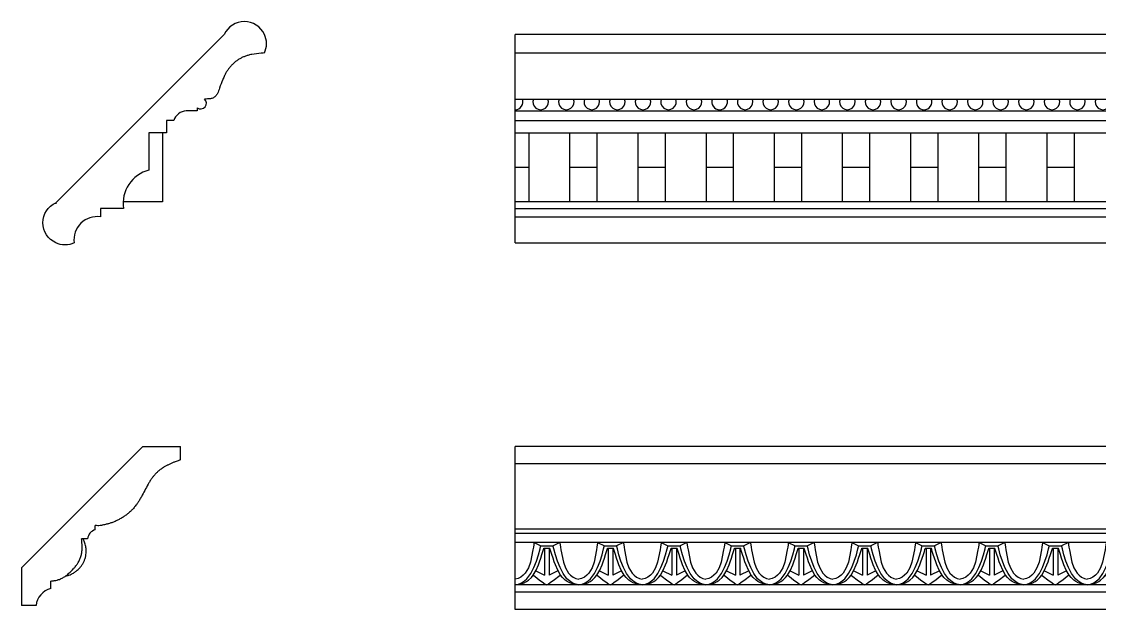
# Model space of a CAD drawing. Header units: millimetres. Extents: x 119.1 to 211.3, y 226 to 289.5.
# Drawn here: x 119.07 to 139.42, y 226.01 to 237.11 of the extents above; entities that cross this region are included whole.
import ezdxf

# ---------------------------------------------------------------- set-up
doc = ezdxf.new("R2010")
doc.units = ezdxf.units.MM

# ---------------------------------------------------------------- blocks, each defined once
blk = doc.blocks.new('*U209')
at = {"color": 0}
for p, q in [((-1.93, 1.969), (1.93, 1.969)), ((-1.93, 1.617), (1.93, 1.617)), ((-1.93, 0.747), (1.93, 0.747)), ((-1.93, 0.524), (1.93, 0.524)), ((-1.93, 0.344), (1.93, 0.344)), ((-1.93, 0.108), (1.93, 0.108)), ((-1.673, 0.108), (-1.673, -1.191)), ((-0.901, 0.108), (-0.901, -1.191)), ((-0.386, 0.108), (-0.386, -1.191)), ((0.386, 0.108), (0.386, -1.191)), ((0.901, 0.108), (0.901, -1.191)), ((1.673, 0.108), (1.673, -1.191)), ((-1.93, -0.542), (-1.673, -0.542)), ((-0.901, -0.542), (-0.386, -0.542)), ((0.386, -0.542), (0.901, -0.542)), ((1.673, -0.542), (1.93, -0.542)), ((-1.93, -1.191), (1.93, -1.191)), ((-1.93, -1.32), (1.93, -1.32)), ((-1.93, -1.477), (1.93, -1.477)), ((-1.93, -1.969), (1.93, -1.969))]:
    blk.add_line(p, q, dxfattribs=at)
for centre, start, end in [((-1.93, 0.693), 270, 21.7041), ((-1.448, 0.693), 158.2959, 21.7041), ((-0.965, 0.693), 158.2959, 21.7041), ((-0.483, 0.693), 158.2959, 21.7041), ((0, 0.693), 158.2959, 21.7041), ((0.483, 0.693), 158.2959, 21.7041), ((0.965, 0.693), 158.2959, 21.7041), ((1.448, 0.693), 158.2959, 21.7041), ((1.93, 0.693), 158.2959, 270)]:
    blk.add_arc(centre, 0.147, start, end, dxfattribs=at)
blk = doc.blocks.new('*U210')
at = {"color": 0, "linetype": 'ByBlock', "lineweight": -2, "transparency": 16777216}
for p in [(0, 0), (3.86, 0), (7.72, 0)]:
    blk.add_blockref('*U209', p, dxfattribs=at)
blk = doc.blocks.new('*U217')
at = {"color": 0}
for p, q in [((0.6, 1.538), (-0.6, 1.538)), ((0.6, 1.214), (-0.6, 1.214)), ((0.6, -0.021), (-0.6, -0.021)), ((0.6, -0.106), (-0.6, -0.106)), ((0.6, -0.275), (-0.6, -0.275)), ((-0.243, -0.275), (-0.116, -0.335)), ((-0.116, -0.335), (0, -0.335)), ((-0.056, -0.38), (0, -0.38)), ((-0.043, -0.38), (-0.043, -0.888)), ((0, -0.335), (0.116, -0.335)), ((0, -0.38), (0.056, -0.38)), ((0.043, -0.38), (0.043, -0.888)), ((0.243, -0.275), (0.116, -0.335)), ((-0.209, -0.806), (-0.043, -0.888)), ((0.209, -0.806), (0.043, -0.888)), ((0.6, -1.072), (-0.6, -1.072)), ((0.6, -1.213), (-0.6, -1.213)), ((0.6, -1.538), (-0.6, -1.538))]:
    blk.add_line(p, q, dxfattribs=at)
at = {"color": 0, "flags": 128}
for points in [[(-0.243, -0.275), (-0.244, -0.286), (-0.249, -0.315), (-0.255, -0.359), (-0.264, -0.412), (-0.31, -0.645), (-0.349, -0.753), (-0.408, -0.851), (-0.447, -0.893), (-0.493, -0.929), (-0.546, -0.955), (-0.6, -0.964)], [(-0.6, -1.072), (-0.537, -1.06), (-0.478, -1.035), (-0.424, -1), (-0.378, -0.958), (-0.304, -0.858), (-0.247, -0.745), (-0.198, -0.626), (-0.159, -0.507), (-0.129, -0.394), (-0.12, -0.352), (-0.117, -0.339), (-0.116, -0.335)], [(-0.56, -1.066), (-0.488, -1.052), (-0.43, -1.033), (-0.384, -1.01), (-0.347, -0.986), (-0.294, -0.937), (-0.258, -0.891), (-0.204, -0.797), (-0.16, -0.696), (-0.139, -0.638), (-0.116, -0.572), (-0.094, -0.503), (-0.075, -0.443), (-0.063, -0.403), (-0.057, -0.385), (-0.056, -0.38)], [(0.56, -1.066), (0.488, -1.052), (0.43, -1.033), (0.384, -1.01), (0.347, -0.986), (0.294, -0.937), (0.258, -0.891), (0.204, -0.797), (0.16, -0.696), (0.139, -0.638), (0.116, -0.572), (0.094, -0.503), (0.075, -0.443), (0.063, -0.403), (0.058, -0.385), (0.056, -0.38)], [(0.6, -1.072), (0.537, -1.06), (0.478, -1.035), (0.424, -1), (0.378, -0.958), (0.304, -0.858), (0.247, -0.745), (0.198, -0.626), (0.159, -0.507), (0.13, -0.394), (0.12, -0.352), (0.117, -0.339), (0.116, -0.335)], [(0.243, -0.275), (0.244, -0.286), (0.249, -0.315), (0.255, -0.359), (0.264, -0.412), (0.31, -0.645), (0.349, -0.753), (0.408, -0.851), (0.447, -0.893), (0.493, -0.929), (0.546, -0.955), (0.6, -0.964)], [(-0.258, -0.891), (-0.248, -0.898), (-0.223, -0.918), (-0.145, -0.977), (-0.063, -1.038), (-0.031, -1.06), (0, -1.072)], [(0.258, -0.891), (0.248, -0.898), (0.223, -0.918), (0.145, -0.977), (0.063, -1.038), (0.031, -1.06), (0, -1.072)]]:
    blk.add_lwpolyline(points, dxfattribs=at)
blk = doc.blocks.new('*U218')
at = {"color": 0, "linetype": 'ByBlock', "lineweight": -2, "transparency": 16777216}
for p in [(0, 0), (1.2, 0), (2.4, 0), (3.6, 0), (4.8, 0), (6, 0), (7.2, 0), (8.4, 0), (9.6, 0), (10.8, 0)]:
    blk.add_blockref('*U217', p, dxfattribs=at)

msp = doc.modelspace()

# ---------------------------------------------------------------- linework, layer by layer
at = {"color": 0}
for p, q in [((122.898, 236.872), (119.717, 233.692)), ((122.386, 235.427), (122.179, 235.427)), ((122.386, 235.485), (122.386, 235.427)), ((121.807, 235.247), (121.807, 235.012)), ((121.942, 235.247), (121.807, 235.247)), ((121.474, 235.012), (121.474, 234.309)), ((121.807, 235.012), (121.474, 235.012)), ((121.731, 235.012), (121.731, 233.712)), ((119.717, 233.692), (119.717, 233.674)), ((121.731, 233.712), (120.988, 233.712)), ((120.56, 233.584), (120.56, 233.427)), ((120.993, 233.584), (120.56, 233.584)), ((119.07, 226.798), (121.36, 229.088)), ((121.36, 229.088), (122.074, 229.088)), ((122.074, 228.836), (122.074, 229.088)), ((120.463, 227.515), (120.463, 227.6)), ((120.318, 227.347), (120.203, 227.347)), ((119.07, 226.798), (119.07, 226.084)), ((119.07, 226.798), (119.07, 226.798)), ((119.62, 226.408), (119.62, 226.549)), ((119.344, 226.084), (119.07, 226.084))]:
    msp.add_line(p, q, dxfattribs=at)
for points in [[(123.655, 236.521, 0.10918), (123.694, 236.696, 0.10918), (123.655, 236.872, 0.291835), (123.276, 237.114, 0.291835), (122.898, 236.872)], [(123.655, 236.521, 0.004451), (123.608, 236.518, 0.013403), (123.593, 236.516, 0.006615), (123.418, 236.493, 0.027567), (123.376, 236.485, 0.007875), (123.34, 236.475, 0.01231), (123.317, 236.467, 0.007723), (123.283, 236.455, 0.010161), (123.258, 236.445, 0.012033), (123.23, 236.432, 0.011683), (123.202, 236.417, 0.012051), (123.175, 236.401, 0.011925), (123.149, 236.384, 0.010969), (123.123, 236.366, 0.011295), (123.099, 236.347, 0.010531), (123.075, 236.326, 0.010755), (123.052, 236.305, 0.010588), (123.031, 236.283, 0.010534), (123.01, 236.26, 0.01095), (122.989, 236.235, 0.011193), (122.971, 236.211, 0.010995), (122.953, 236.185, 0.010935), (122.936, 236.159, 0.01017), (122.92, 236.13, 0.011537), (122.907, 236.104, 0.009094), (122.903, 236.095, 0.001085), (122.869, 236.018, 0.025603), (122.809, 235.857, -0.03995), (122.768, 235.756, -0.039748), (122.753, 235.731, -0.034211), (122.731, 235.705, -0.048666), (122.705, 235.683, -0.058965), (122.68, 235.669, -0.033417), (122.648, 235.659, -0.040619), (122.62, 235.654, -0.005904), (122.597, 235.653, -0.003401), (122.558, 235.651, -0.009745), (122.547, 235.65, -0.004552), (122.524, 235.651)], [(120.064, 232.935, -0.107813), (119.891, 232.897, -0.107813), (119.717, 232.935, -0.293302), (119.474, 233.314, -0.293302), (119.717, 233.692)]]:
    msp.add_lwpolyline(points, format="xyb", dxfattribs=at)
for points in [[(128.388, 232.935), (128.388, 236.872)], [(128.388, 226.012), (128.388, 229.088)]]:
    msp.add_lwpolyline(points, dxfattribs=at)
at = {"color": 0, "flags": 128}
for points in [[(122.074, 228.836, 0.01026), (121.986, 228.806, 0.017413), (121.934, 228.785, 0.002043), (121.831, 228.739, 0.011733), (121.813, 228.73, 0.021124), (121.765, 228.703, 0.015735), (121.703, 228.662, 0.020479), (121.651, 228.621, 0.023038), (121.607, 228.581, 0.021056), (121.563, 228.531, 0.023948), (121.527, 228.484, 0.009244), (121.492, 228.431, 0.009161), (121.459, 228.375, 0.014439), (121.397, 228.26, -0.014054), (121.333, 228.141, -0.005913), (121.296, 228.078, -0.007155), (121.264, 228.027, -0.020782), (121.229, 227.979, -0.016364), (121.181, 227.92, -0.020804), (121.137, 227.874, -0.018719), (121.084, 227.827, -0.016543), (121.029, 227.785, -0.017002), (120.973, 227.747, -0.015796), (120.912, 227.712, -0.017432), (120.854, 227.683, -0.0155), (120.788, 227.656, -0.018146), (120.729, 227.636, -0.011323), (120.67, 227.62, -0.00957), (120.599, 227.604, -0.010845), (120.579, 227.6, -0.004839), (120.532, 227.593, -0.062237), (120.508, 227.593, -0.034124), (120.463, 227.6)], [(119.62, 226.549, 0.013697), (119.664, 226.553, 0.023984), (119.689, 226.556, 0.003453), (119.744, 226.568, 0.015412), (119.756, 226.571, 0.020666), (119.785, 226.581, 0.016053), (119.821, 226.595, 0.02065), (119.849, 226.61, 0.017231), (119.881, 226.629, 0.029501), (119.926, 226.662, 0.020211), (119.987, 226.717, 0.011169), (120.046, 226.777, 0.017485), (120.082, 226.818, 0.008038), (120.108, 226.851, 0.012317), (120.124, 226.873, 0.016767), (120.142, 226.901, 0.016179), (120.159, 226.932, 0.018722), (120.173, 226.962, 0.017479), (120.185, 226.996, 0.016002), (120.196, 227.031, 0.017627), (120.203, 227.063, 0.014213), (120.209, 227.099, 0.016708), (120.212, 227.131, 0.010358), (120.214, 227.171, 0.014002), (120.214, 227.2, 0.005759), (120.214, 227.208, 0.000729), (120.21, 227.27, 0.010228), (120.208, 227.298, 0.005759), (120.203, 227.347)], [(119.9, 226.645, 0.029811), (119.964, 226.661, 0.041849), (120.008, 226.678, 0.002816), (120.051, 226.7, 0.0177), (120.058, 226.704, 0.016316), (120.075, 226.716, 0.009585), (120.104, 226.737, 0.03123), (120.14, 226.768, 0.022339), (120.185, 226.817, 0.033215), (120.216, 226.859, 0.029504), (120.246, 226.912, 0.031814), (120.266, 226.962, 0.029754), (120.282, 227.019, 0.029953), (120.29, 227.076, 0.030919), (120.292, 227.131, 0.030979), (120.288, 227.162, 0.01173), (120.273, 227.243, 0.048114), (120.26, 227.284, 0.029887), (120.229, 227.347)]]:
    msp.add_lwpolyline(points, format="xyb", dxfattribs=at)
at = {"color": 0}
for centre, radius, start, end in [((122.452, 235.571), 0.108, 232.1529, 47.804), ((122.199, 235.155), 0.273, 94.2136, 160.1663), ((121.642, 233.676), 0.655, 104.8589, 188.0805), ((120.497, 232.994), 0.437, 81.7901, 187.7965), ((120.503, 227.334), 0.186, 102.5691, 176.0866), ((119.719, 226.045), 0.377, 105.1834, 174.0284)]:
    msp.add_arc(centre, radius, start, end, dxfattribs=at)

# ---------------------------------------------------------------- block references
for name, p in [('*U210', (130.318, 234.904)), ('*U218', (128.988, 227.55))]:
    msp.add_blockref(name, p, dxfattribs=at)

doc.saveas('drawing.dxf')
